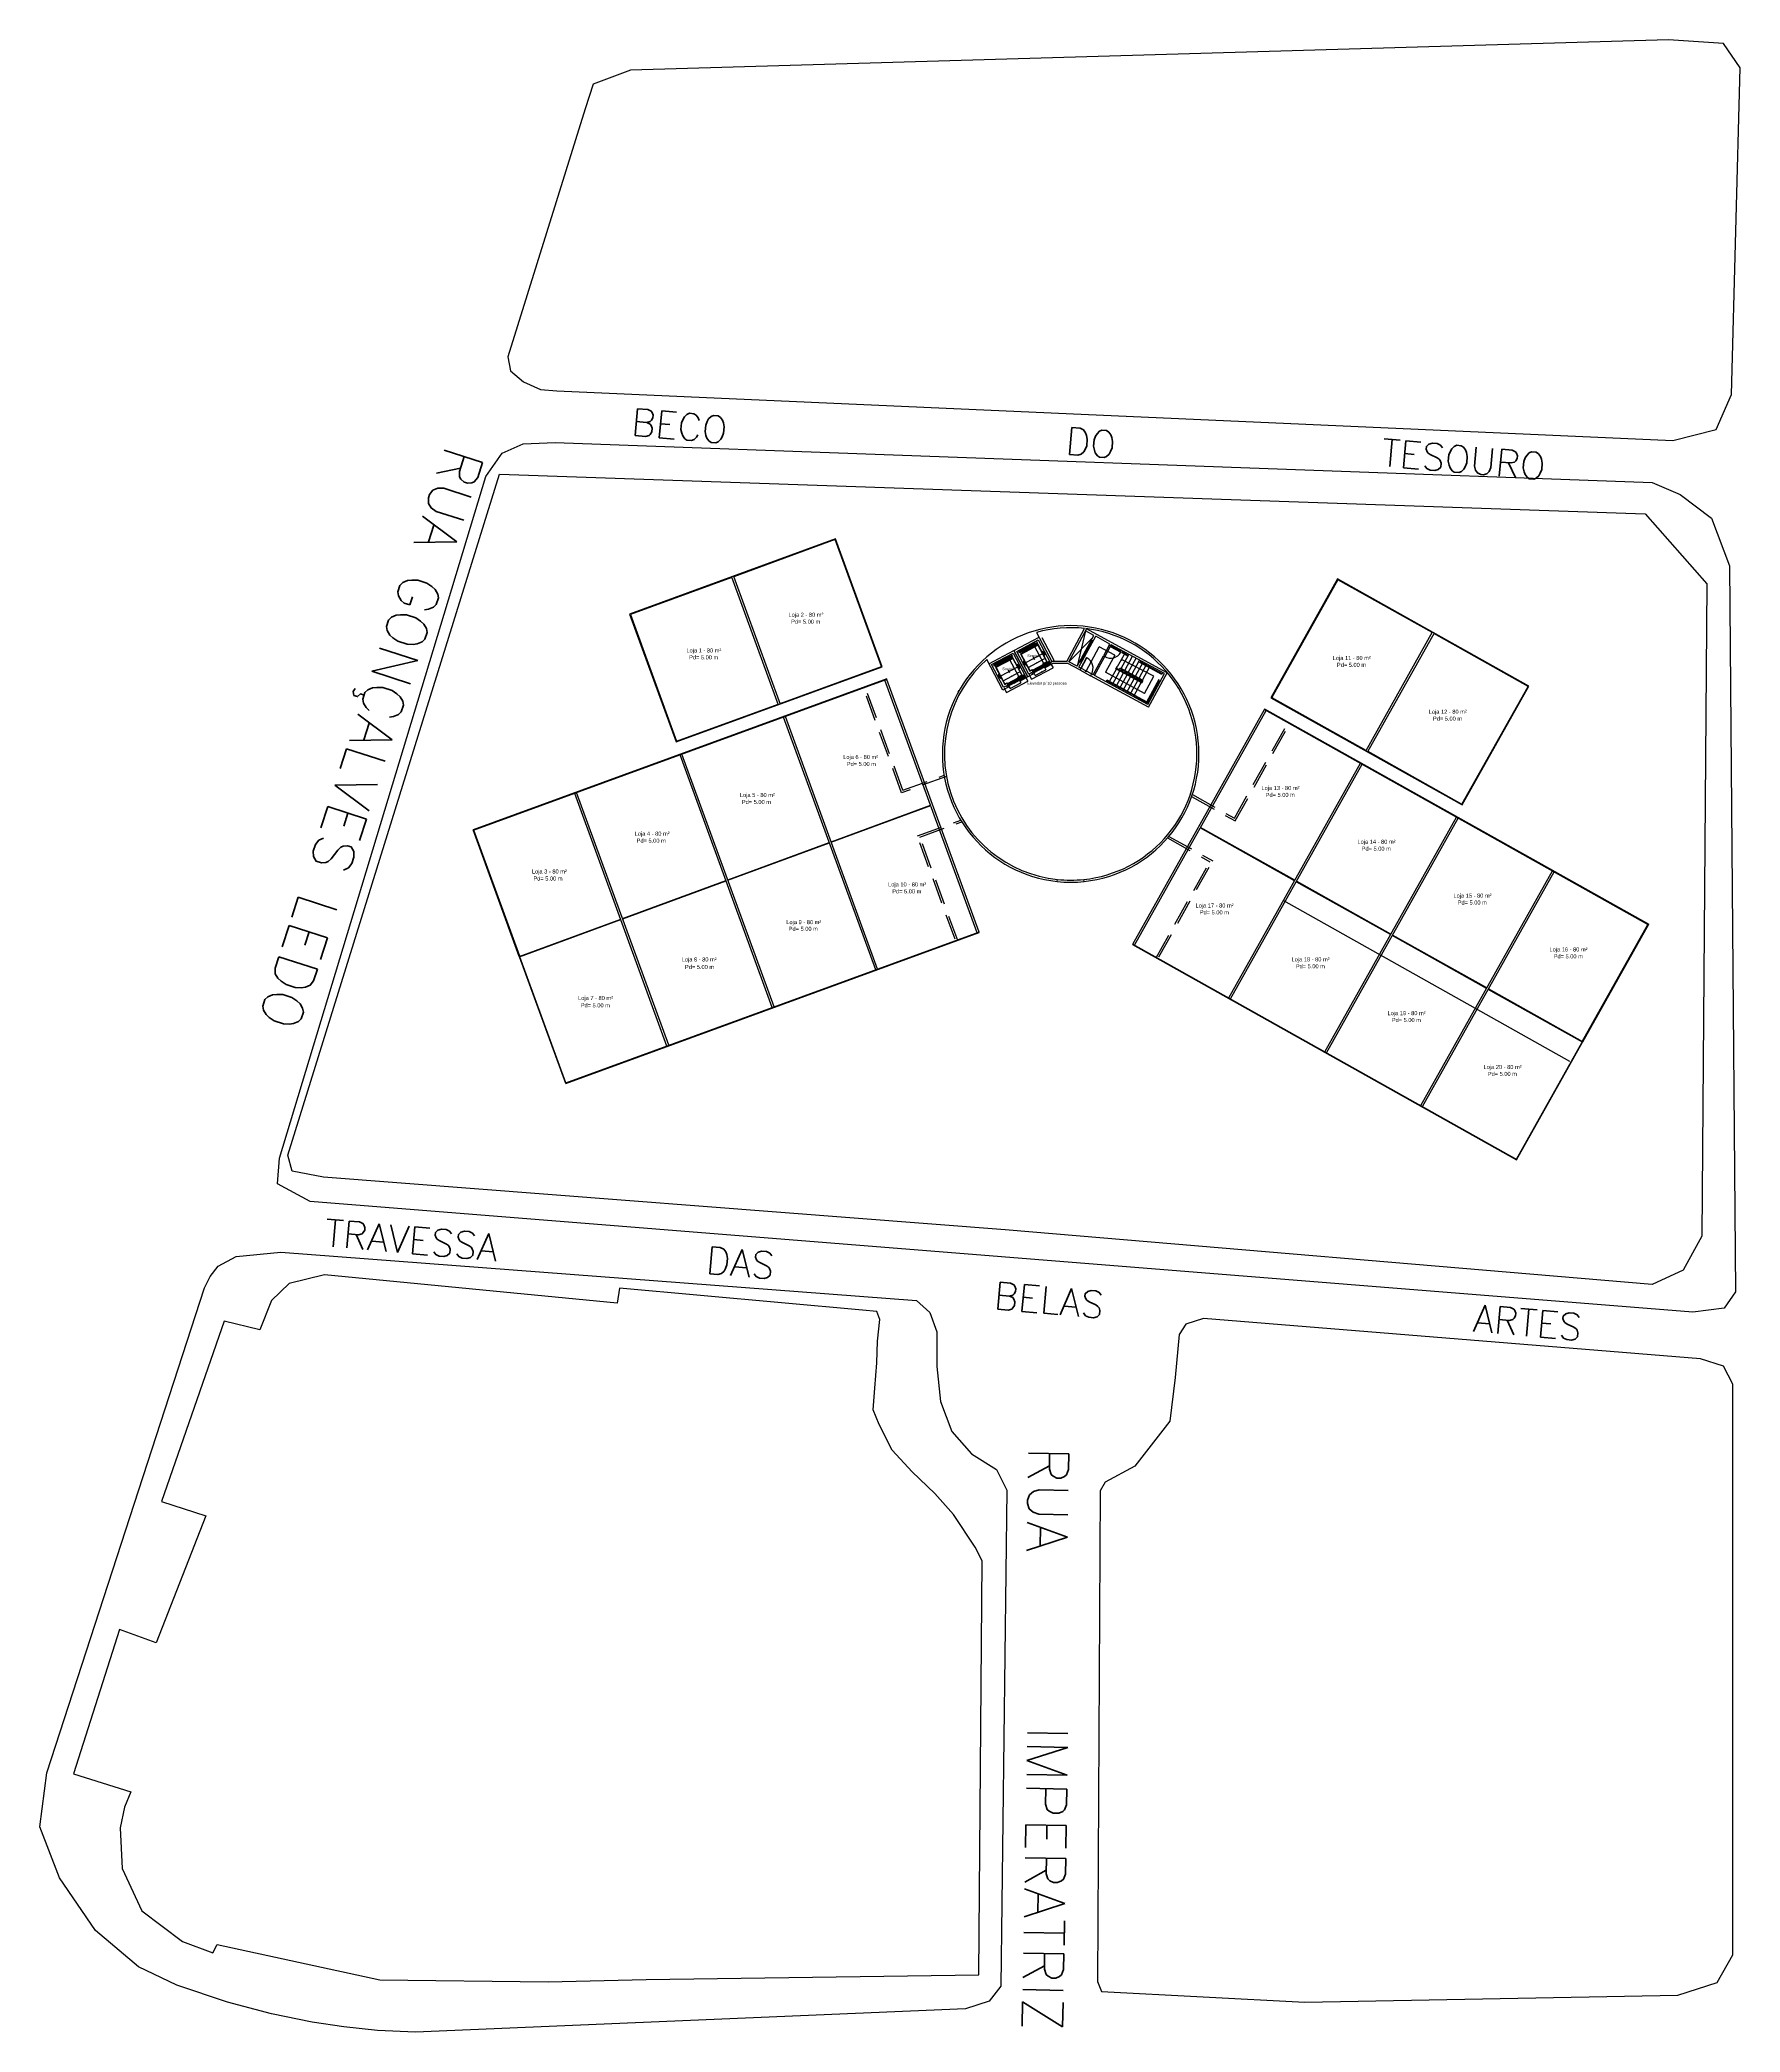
# Model space of a CAD drawing. Header units: millimetres. Extents: x -210 to 1173, y -437 to 320.
# Drawn here: x 756 to 881.9, y 166.3 to 313.9 of the extents above; entities that cross this region are included whole.
import ezdxf
from ezdxf.enums import TextEntityAlignment as Align

# ---------------------------------------------------------------- set-up
doc = ezdxf.new("R2010")
doc.units = ezdxf.units.MM
doc.header["$LTSCALE"] = 0.3
for name, pattern in [('DASHDOTX2', [50.8, 25.4, -12.7, 0, -12.7]), ('DASHED2', [9.525, 6.35, -3.175]), ('LTYPE_4', [112.5, 56.25, -56.25]), ('LTYPE_6', [168.75, 112.5, -28.125, 0, -28.125])]:
    doc.linetypes.add(name, pattern=pattern)
for name, color, linetype in [('330', 254, 'Continuous'), ('500', 254, 'Continuous'), ('551', 255, 'Continuous'), ('CORTE', 6, 'Continuous'), ('COTAS', 1, 'Continuous'), ('ESQUADRIAS', 3, 'Continuous'), ('LAYER_0', 6, 'Continuous'), ('LINHA DE CORTE', 6, 'DASHDOTX2'), ('PISO', 1, 'Continuous'), ('PROJEÇÃO', 1, 'DASHED2'), ('TEXTOS', 2, 'Continuous'), ('VISTA', 2, 'Continuous')]:
    doc.layers.add(name, color=color, linetype=linetype)
doc.styles.add('2MM 1_100', font='ARIAL.TTF', dxfattribs={"height": 0.2})
doc.styles.add('3MM 1_100', font='ARIAL.TTF', dxfattribs={"height": 0.3})
doc.styles.add('ROMANS', font='romans.shx')

msp = doc.modelspace()

# ---------------------------------------------------------------- linework, layer by layer
at = {"layer": '330'}
for points in [[(790.046, 281.724, 0), (874.867, 278.808, 0), (879.435, 273.61, 0), (879.061, 225.302, 0), (877.674, 222.782, 0), (875.381, 221.725, 0), (827.465, 225.763, 0), (777.004, 229.676, 0), (774.675, 230.111, 0), (774.362, 231.303, 0)], [(825.521, 170.59, 0), (825.784, 201.262, 0), (825.26, 202.267, 0), (823.66, 204.683, 0), (822.275, 206.234, 0), (820.579, 207.84, 0), (819.101, 209.458, 0), (818.155, 211.344, 0), (817.705, 212.428, 0), (817.828, 214.031, 0), (817.965, 215.917, 0), (818.029, 217.532, 0), (818.2, 219.117, 0), (817.974, 219.728, 0), (816.918, 219.824, 0), (798.914, 221.459, 0), (798.753, 220.342, 0), (777.066, 222.43, 0), (774.45, 221.787, 0), (773.161, 220.525, 0), (772.278, 218.369, 0), (769.66, 219.001, 0), (765.011, 205.639, 0), (768.299, 204.578, 0), (764.616, 195.173, 0), (761.897, 196.155, 0), (758.489, 185.487, 0), (762.726, 184.135, 0), (762.279, 183, 0), (761.946, 181.468, 0), (762.097, 178.463, 0), (763.555, 175.319, 0), (766.558, 173.071, 0), (768.815, 172.224, 0), (769.133, 172.83, 0), (781.167, 170.214, 0), (793.645, 170.063, 0), (800.905, 170.247, 0)]]:
    msp.add_polyline3d(points, close=True, dxfattribs=at)
at = {"layer": '500'}
for points in [[(794.167, 284.081, 0), (875.381, 281.117, 0), (877.449, 280.225, 0), (879.769, 278.486, 0), (881.117, 274.945, 0), (881.545, 221.175, 0), (880.718, 219.971, 0), (878.383, 219.67, 0), (776.015, 227.86, 0), (773.606, 229.172, 0), (773.75, 231.078, 0), (789.029, 281.559, 0), (790.237, 283.279, 0), (791.792, 283.978, 0)], [(768.199, 221.47, 0), (768.604, 222.3, 0), (769.2, 223.068, 0), (770.527, 223.789, 0), (773.844, 224.109, 0), (820.92, 220.534, 0), (821.89, 219.657, 0), (822.426, 218.208, 0), (822.413, 215.642, 0), (822.685, 213.062, 0), (823.524, 210.843, 0), (824.974, 209.181, 0), (826.829, 208.017, 0), (827.602, 206.488, 0), (827.147, 169.75, 0), (826.299, 168.63, 0), (824.545, 168.083, 0), (783.814, 166.345, 0), (781.012, 166.47, 0), (778.514, 166.745, 0), (776.162, 167.093, 0), (773.157, 167.692, 0), (769.895, 168.572, 0), (766.144, 169.823, 0), (763.309, 171.171, 0), (760.131, 173.883, 0), (757.456, 177.763, 0), (756.002, 181.558, 0), (756.523, 185.558, 0)], [(842.157, 219.198, 0), (840.844, 218.793, 0), (840.353, 218.017, 0), (840.053, 214.843, 0), (839.674, 211.603, 0), (837.085, 208.271, 0), (834.887, 207.07, 0), (834.498, 206.448, 0), (834.324, 170.106, 0), (834.6, 169.346, 0), (849.66, 168.555, 0), (877.272, 169.084, 0), (880.187, 170.03, 0), (881.347, 172.07, 0), (881.36, 214.345, 0), (880.667, 215.662, 0), (878.951, 216.215, 0)]]:
    msp.add_polyline3d(points, close=True, dxfattribs=at)
at = {"layer": '551', "color": 250}
msp.add_polyline3d([(794.279, 287.907, 0), (876.922, 284.232, 0), (880.124, 285.035, 0), (881.256, 287.643, 0), (881.894, 311.827, 0), (880.66, 313.631, 0), (876.585, 313.902, 0), (799.725, 311.666, 0), (796.977, 310.623, 0), (796.371, 308.799, 0), (790.656, 290.437, 0), (790.846, 289.399, 0), (791.811, 288.567, 0), (793.07, 287.997, 0)], close=True, dxfattribs=at)
at = {"layer": 'CORTE'}
for p, q in [((807.224, 274.129), (810.68, 264.66)), ((807.365, 274.18), (810.821, 264.711)), ((832.029, 267.864), (833.355, 270.308)), ((832.19, 267.846), (833.501, 270.263)), ((833.43, 270.131), (832.805, 267.512)), ((834.045, 269.798), (833.43, 270.131)), ((839.479, 267.021), (833.437, 270.298)), ((859.101, 270.041), (854.17, 261.249)), ((826.271, 267.691), (828.126, 268.675)), ((828.126, 268.675), (829.982, 269.658)), ((828.126, 268.675), (829.156, 266.731)), ((829.156, 266.731), (828.126, 268.675)), ((828.329, 268.612), (829.919, 269.455)), ((829.219, 266.934), (828.329, 268.612)), ((829.792, 270.016), (830.932, 267.864)), ((829.919, 269.455), (830.809, 267.777)), ((829.919, 269.455), (830.809, 267.777)), ((833.95, 269.622), (832.19, 267.846)), ((832.805, 267.512), (834.045, 269.798)), ((832.937, 267.441), (834.177, 269.726)), ((835.232, 269.154), (834.177, 269.726)), ((835.184, 269.066), (835.232, 269.154)), ((835.272, 269.018), (835.32, 269.106)), ((839.275, 266.961), (835.32, 269.106)), ((859.231, 269.967), (854.301, 261.175)), ((827.301, 265.748), (826.107, 267.999)), ((826.473, 267.629), (828.064, 268.472)), ((827.363, 265.95), (826.473, 267.629)), ((828.064, 268.472), (828.953, 266.793)), ((828.064, 268.472), (828.953, 266.793)), ((830.809, 267.777), (830.787, 267.765)), ((831.012, 267.714), (830.857, 267.632)), ((832.029, 267.864), (830.932, 267.864)), ((832.119, 267.714), (831.012, 267.714)), ((832.998, 267.237), (832.119, 267.714)), ((832.805, 267.512), (832.19, 267.846)), ((833.069, 267.369), (832.937, 267.441)), ((833.992, 266.869), (834.755, 268.275)), ((834.08, 266.821), (834.843, 268.227)), ((825.404, 247.763), (818.575, 266.476)), ((825.545, 247.815), (818.716, 266.528)), ((824.004, 265.6), (824.072, 265.723)), ((824.004, 265.6), (824.072, 265.723)), ((827.659, 265.937), (827.301, 265.748)), ((827.588, 266.07), (827.363, 265.95)), ((828.953, 266.793), (828.931, 266.781)), ((829.156, 266.731), (829.002, 266.649)), ((829.514, 266.921), (829.156, 266.731)), ((829.444, 267.053), (829.219, 266.934)), ((838.096, 264.472), (833.789, 266.808)), ((833.992, 266.869), (833.86, 266.94)), ((838.035, 264.675), (834.08, 266.821)), ((838.035, 264.675), (839.275, 266.961)), ((838.096, 264.472), (839.479, 267.021)), ((836.925, 246.935), (846.668, 264.309)), ((837.056, 246.861), (846.799, 264.236)), ((811.046, 263.771), (811.046, 263.772)), ((817.889, 245.021), (811.06, 263.734)), ((811.187, 263.823), (811.187, 263.824)), ((818.03, 245.072), (811.201, 263.785)), ((854.321, 261.21), (861.298, 257.297)), ((810.232, 242.227), (803.404, 260.94)), ((810.373, 242.278), (803.545, 260.991)), ((844.034, 242.948), (853.777, 260.323)), ((844.164, 242.875), (853.908, 260.249)), ((802.435, 239.382), (795.607, 258.095)), ((802.576, 239.433), (795.748, 258.146)), ((814.586, 254.509), (821.953, 257.22)), ((814.599, 254.472), (821.967, 257.183)), ((848.895, 251.618), (841.918, 255.531)), ((848.915, 251.653), (841.937, 255.566)), ((851.142, 238.962), (860.886, 256.336)), ((851.273, 238.889), (861.016, 256.263)), ((806.937, 251.695), (814.445, 254.458)), ((806.951, 251.658), (814.459, 254.42)), ((858.251, 234.976), (867.994, 252.35)), ((799.148, 248.829), (806.796, 251.643)), ((799.161, 248.791), (806.81, 251.606)), ((831.324, 251.568), (831.34, 251.717)), ((833.324, 251.568), (833.308, 251.717)), ((856.004, 247.632), (849.026, 251.545)), ((856.024, 247.667), (849.046, 251.58)), ((858.381, 234.902), (868.125, 252.277)), ((848.074, 250.153), (869.268, 238.267)), ((791.499, 246.015), (799.007, 248.777)), ((791.513, 245.977), (799.021, 248.74)), ((863.113, 243.645), (856.135, 247.558)), ((863.132, 243.68), (856.154, 247.593)), ((791.513, 245.977), (791.499, 246.015)), ((870.221, 239.659), (863.243, 243.572)), ((870.241, 239.694), (863.263, 243.607)), ((870.241, 239.694), (870.221, 239.659))]:
    msp.add_line(p, q, dxfattribs=at)
for radius, start, end in [(9.5, 276.04233, 263.95767), (9.35, 83.66834, 105.7103), (9.35, 276.04233, 83.16447), (9.35, 131.67127, 263.95767)]:
    msp.add_arc((832.324, 261.015), radius, start, end, dxfattribs=at)
at = {"layer": 'COTAS'}
for p, q in [((833.465, 267.155), (834.442, 268.957)), ((835.585, 268.337), (834.442, 268.957)), ((835.585, 268.337), (834.894, 267.062)), ((836.088, 268.007), (836.157, 268.028)), ((838.486, 266.763), (836.088, 268.007)), ((836.088, 268.007), (836.109, 267.94)), ((837.794, 265.489), (834.894, 267.062)), ((837.794, 265.489), (838.486, 266.763))]:
    msp.add_line(p, q, dxfattribs=at)
msp.add_circle((833.465, 267.155), 0.05, dxfattribs=at)
at = {"layer": 'ESQUADRIAS'}
for p, q in [((814.918, 276.936), (799.671, 271.373)), ((814.894, 276.885), (807.379, 274.143)), ((818.322, 267.491), (814.894, 276.885)), ((818.373, 267.467), (814.918, 276.936)), ((807.238, 274.091), (799.723, 271.349)), ((852.088, 273.973), (847.158, 265.181)), ((852.103, 273.919), (847.212, 265.197)), ((866.244, 266.035), (852.088, 273.973)), ((859.081, 270.006), (852.103, 273.919)), ((799.671, 271.373), (803.127, 261.903)), ((799.723, 271.349), (803.151, 261.955)), ((866.19, 266.019), (859.212, 269.932)), ((803.127, 261.903), (818.373, 267.467)), ((810.807, 264.749), (818.322, 267.491)), ((818.702, 266.565), (788.078, 255.39)), ((818.702, 266.565), (788.078, 255.39)), ((818.716, 266.528), (788.091, 255.352)), ((818.716, 266.528), (818.702, 266.565)), ((861.298, 257.297), (866.19, 266.019)), ((861.314, 257.243), (866.244, 266.035)), ((803.151, 261.955), (810.666, 264.697)), ((846.688, 264.344), (846.668, 264.309)), ((846.668, 264.309), (875.103, 248.364)), ((846.688, 264.344), (875.122, 248.398)), ((847.158, 265.181), (861.314, 257.243)), ((847.212, 265.197), (854.19, 261.284)), ((791.499, 246.015), (788.078, 255.39)), ((791.536, 246.028), (788.129, 255.366)), ((870.206, 239.713), (875.068, 248.383)), ((870.241, 239.694), (875.122, 248.398)), ((825.545, 247.815), (794.92, 236.639)), ((794.934, 236.602), (825.559, 247.777)), ((825.559, 247.777), (825.545, 247.815)), ((836.905, 246.9), (836.925, 246.935)), ((836.905, 246.9), (865.34, 230.954)), ((836.925, 246.935), (865.359, 230.989)), ((794.934, 236.602), (791.513, 245.977)), ((794.958, 236.653), (791.55, 245.991)), ((865.324, 231.009), (870.186, 239.678)), ((865.34, 230.954), (870.221, 239.659))]:
    msp.add_line(p, q, dxfattribs=at)
for points in [[(835.272, 269.018), (835.253, 268.983), (836.044, 268.554), (836.063, 268.589)], [(833.069, 267.369), (833.104, 267.35), (833.533, 268.141), (833.498, 268.16)]]:
    msp.add_lwpolyline(points, close=True, dxfattribs=at)
at = {"layer": 'LAYER_0', "color": 11}
for p, q in [((828.567, 268.475), (828.458, 268.681)), ((828.562, 268.592), (828.502, 268.704)), ((828.6, 268.677), (829.713, 269.267)), ((828.684, 268.518), (828.6, 268.677)), ((829.91, 269.111), (828.62, 268.427)), ((828.66, 268.415), (829.897, 269.07)), ((829.798, 269.108), (828.684, 268.518)), ((829.713, 269.267), (829.798, 269.108)), ((829.899, 269.182), (829.79, 269.387)), ((829.836, 269.193), (829.855, 269.158)), ((829.855, 269.158), (829.899, 269.182)), ((829.897, 269.07), (830.553, 267.833)), ((830.589, 267.829), (829.91, 269.111)), ((830.184, 268.645), (830.19, 268.648)), ((830.184, 268.645), (830.213, 268.592)), ((830.19, 268.648), (830.215, 268.6)), ((830.213, 268.592), (830.19, 268.581)), ((830.213, 268.592), (830.266, 268.62)), ((830.215, 268.6), (830.263, 268.626)), ((830.301, 268.554), (830.248, 268.526)), ((830.263, 268.626), (830.301, 268.554)), ((830.327, 268.579), (830.371, 268.603)), ((830.346, 268.544), (830.327, 268.579)), ((826.711, 267.492), (826.602, 267.697)), ((826.706, 267.608), (826.646, 267.721)), ((826.755, 267.515), (826.711, 267.492)), ((826.737, 267.551), (826.755, 267.515)), ((826.745, 267.694), (827.858, 268.284)), ((826.829, 267.535), (826.745, 267.694)), ((828.054, 268.127), (826.764, 267.444)), ((826.764, 267.444), (827.443, 266.162)), ((826.805, 267.431), (828.042, 268.087)), ((827.46, 266.194), (826.805, 267.431)), ((827.942, 268.125), (826.829, 267.535)), ((827.858, 268.284), (827.942, 268.125)), ((827.95, 268.268), (827.891, 268.38)), ((828.044, 268.198), (827.935, 268.404)), ((827.981, 268.21), (827.999, 268.175)), ((827.999, 268.175), (828.044, 268.198)), ((828.042, 268.087), (828.697, 266.85)), ((828.733, 266.846), (828.054, 268.127)), ((828.329, 267.662), (828.334, 267.665)), ((828.329, 267.662), (828.357, 267.609)), ((828.334, 267.665), (828.36, 267.617)), ((828.357, 267.609), (828.335, 267.597)), ((828.357, 267.609), (828.41, 267.637)), ((828.36, 267.617), (828.407, 267.642)), ((828.392, 267.543), (828.37, 267.531)), ((828.445, 267.571), (828.392, 267.543)), ((828.407, 267.642), (828.445, 267.571)), ((828.462, 267.41), (828.44, 267.398)), ((828.441, 267.493), (828.478, 267.512)), ((828.445, 267.486), (828.441, 267.493)), ((828.445, 267.486), (828.449, 267.479)), ((828.449, 267.479), (828.486, 267.498)), ((828.515, 267.438), (828.462, 267.41)), ((828.471, 267.596), (828.516, 267.619)), ((828.49, 267.561), (828.471, 267.596)), ((828.498, 267.344), (828.475, 267.332)), ((828.483, 267.511), (828.478, 267.512)), ((828.483, 267.511), (828.497, 267.518)), ((828.485, 267.554), (828.486, 267.558)), ((828.499, 267.523), (828.485, 267.554)), ((828.49, 267.561), (828.486, 267.558)), ((828.487, 267.503), (828.486, 267.498)), ((828.487, 267.503), (828.501, 267.511)), ((828.511, 267.521), (828.49, 267.561)), ((828.499, 267.523), (828.497, 267.518)), ((828.498, 267.344), (828.551, 267.372)), ((828.526, 267.291), (828.498, 267.344)), ((828.501, 267.511), (828.506, 267.509)), ((828.506, 267.509), (828.523, 267.48)), ((828.506, 267.341), (828.553, 267.367)), ((828.531, 267.294), (828.506, 267.341)), ((828.532, 267.481), (828.511, 267.521)), ((828.553, 267.367), (828.515, 267.438)), ((828.523, 267.48), (828.528, 267.479)), ((828.526, 267.291), (828.531, 267.294)), ((828.532, 267.481), (828.528, 267.479)), ((828.532, 267.481), (828.551, 267.446)), ((828.551, 267.446), (828.595, 267.469)), ((828.611, 268.499), (828.567, 268.475)), ((828.592, 268.534), (828.611, 268.499)), ((828.62, 268.427), (829.298, 267.146)), ((829.316, 267.178), (828.66, 268.415)), ((828.825, 267.783), (828.781, 267.76)), ((828.87, 267.888), (828.823, 267.862)), ((828.823, 267.862), (828.86, 267.791)), ((828.878, 267.885), (828.825, 267.857)), ((828.844, 267.748), (828.825, 267.783)), ((828.844, 267.748), (828.848, 267.75)), ((828.844, 267.748), (828.865, 267.708)), ((828.85, 267.938), (828.845, 267.935)), ((828.845, 267.935), (828.87, 267.888)), ((828.852, 267.749), (828.848, 267.75)), ((828.85, 267.938), (828.878, 267.885)), ((828.87, 267.72), (828.852, 267.749)), ((828.86, 267.791), (828.913, 267.819)), ((828.904, 267.633), (828.86, 267.61)), ((828.865, 267.708), (828.886, 267.668)), ((828.874, 267.718), (828.87, 267.72)), ((828.889, 267.726), (828.874, 267.718)), ((828.877, 267.706), (828.879, 267.71)), ((828.877, 267.706), (828.891, 267.675)), ((828.878, 267.885), (828.9, 267.897)), ((828.893, 267.718), (828.879, 267.71)), ((828.886, 267.668), (828.89, 267.67)), ((828.886, 267.668), (828.904, 267.633)), ((828.889, 267.726), (828.89, 267.731)), ((828.927, 267.75), (828.89, 267.731)), ((828.891, 267.675), (828.89, 267.67)), ((828.893, 267.718), (828.898, 267.717)), ((828.935, 267.736), (828.898, 267.717)), ((828.913, 267.819), (828.936, 267.831)), ((828.931, 267.743), (828.927, 267.75)), ((828.931, 267.743), (828.935, 267.736)), ((828.931, 267.658), (828.984, 267.686)), ((828.969, 267.587), (828.931, 267.658)), ((829.019, 267.62), (828.966, 267.592)), ((829.016, 267.612), (828.969, 267.587)), ((828.984, 267.686), (829.006, 267.698)), ((829.042, 267.564), (829.016, 267.612)), ((829.019, 267.62), (829.041, 267.632)), ((829.047, 267.567), (829.019, 267.62)), ((829.047, 267.567), (829.042, 267.564)), ((829.298, 267.146), (829.478, 267.241)), ((829.316, 267.178), (829.47, 267.259)), ((829.444, 267.053), (829.523, 267.095)), ((829.494, 267.215), (829.47, 267.259)), ((829.478, 267.241), (829.492, 267.214)), ((829.512, 267.176), (829.492, 267.214)), ((829.494, 267.215), (830.709, 267.859)), ((829.515, 267.176), (829.494, 267.215)), ((829.499, 267.169), (829.512, 267.176)), ((829.52, 267.13), (829.499, 267.169)), ((829.515, 267.176), (829.501, 267.169)), ((829.501, 267.169), (829.523, 267.129)), ((829.506, 267.166), (829.932, 267.391)), ((829.525, 267.13), (829.506, 267.166)), ((829.508, 267.123), (829.52, 267.13)), ((829.509, 267.122), (829.508, 267.123)), ((829.509, 267.122), (830.751, 267.78)), ((829.932, 267.389), (829.509, 267.165)), ((829.509, 267.165), (829.526, 267.133)), ((829.523, 267.095), (830.787, 267.765)), ((829.523, 267.095), (829.524, 267.093)), ((829.524, 267.093), (829.536, 267.1)), ((829.526, 267.133), (829.538, 267.139)), ((829.536, 267.1), (829.557, 267.06)), ((829.558, 267.062), (829.537, 267.102)), ((829.538, 267.139), (829.538, 267.137)), ((829.539, 267.104), (829.558, 267.068)), ((829.542, 267.103), (829.553, 267.109)), ((829.559, 267.071), (829.542, 267.103)), ((829.553, 267.109), (829.553, 267.111)), ((829.558, 267.068), (829.984, 267.294)), ((829.981, 267.295), (829.559, 267.071)), ((830.829, 267.685), (829.592, 267.03)), ((829.894, 267.422), (830.309, 267.642)), ((829.894, 267.422), (829.912, 267.386)), ((830.308, 267.639), (829.896, 267.421)), ((829.913, 267.389), (829.896, 267.421)), ((829.912, 267.386), (829.926, 267.393)), ((829.925, 267.395), (829.913, 267.389)), ((829.926, 267.393), (829.925, 267.395)), ((829.932, 267.391), (829.951, 267.356)), ((829.948, 267.357), (829.932, 267.389)), ((829.937, 267.351), (829.948, 267.357)), ((829.938, 267.349), (829.937, 267.351)), ((829.952, 267.322), (829.953, 267.321)), ((829.953, 267.321), (829.964, 267.327)), ((829.964, 267.327), (829.981, 267.295)), ((829.984, 267.294), (829.965, 267.329)), ((829.969, 267.28), (829.982, 267.287)), ((829.987, 267.245), (829.969, 267.28)), ((829.983, 267.285), (829.971, 267.279)), ((829.971, 267.279), (829.988, 267.248)), ((829.982, 267.287), (829.983, 267.285)), ((829.987, 267.245), (830.403, 267.465)), ((830.4, 267.466), (829.988, 267.248)), ((830.248, 268.526), (830.226, 268.514)), ((830.553, 267.833), (830.265, 267.681)), ((830.289, 267.637), (830.265, 267.681)), ((830.277, 267.664), (830.589, 267.829)), ((830.29, 267.639), (830.277, 267.664)), ((830.301, 267.646), (830.29, 267.639)), ((830.318, 268.393), (830.296, 268.382)), ((830.297, 268.476), (830.334, 268.496)), ((830.301, 268.469), (830.297, 268.476)), ((830.301, 268.469), (830.304, 268.462)), ((830.302, 267.644), (830.301, 267.646)), ((830.304, 268.462), (830.341, 268.482)), ((830.325, 267.607), (830.308, 267.639)), ((830.309, 267.642), (830.328, 267.606)), ((830.313, 267.601), (830.325, 267.607)), ((830.314, 267.599), (830.313, 267.601)), ((830.328, 267.606), (830.314, 267.599)), ((830.371, 268.422), (830.318, 268.393)), ((830.353, 268.327), (830.331, 268.315)), ((830.339, 268.494), (830.334, 268.496)), ((830.339, 268.494), (830.353, 268.502)), ((830.34, 268.537), (830.342, 268.542)), ((830.354, 268.507), (830.34, 268.537)), ((830.343, 268.486), (830.341, 268.482)), ((830.346, 268.544), (830.342, 268.542)), ((830.343, 268.486), (830.357, 268.494)), ((830.367, 268.504), (830.346, 268.544)), ((830.354, 268.507), (830.353, 268.502)), ((830.353, 268.327), (830.406, 268.355)), ((830.381, 268.274), (830.353, 268.327)), ((830.357, 268.494), (830.362, 268.493)), ((830.361, 268.325), (830.409, 268.35)), ((830.386, 268.277), (830.361, 268.325)), ((830.362, 268.493), (830.379, 268.464)), ((830.388, 268.464), (830.367, 268.504)), ((830.409, 268.35), (830.371, 268.422)), ((830.384, 267.5), (830.371, 267.493)), ((830.371, 267.493), (830.372, 267.492)), ((830.372, 267.492), (830.383, 267.498)), ((830.379, 268.464), (830.384, 268.462)), ((830.381, 268.274), (830.386, 268.277)), ((830.383, 267.498), (830.4, 267.466)), ((830.388, 268.464), (830.384, 268.462)), ((830.403, 267.465), (830.384, 267.5)), ((830.387, 267.451), (830.415, 267.398)), ((830.388, 268.464), (830.407, 268.429)), ((830.39, 267.45), (830.401, 267.456)), ((830.416, 267.401), (830.39, 267.45)), ((830.401, 267.456), (830.4, 267.458)), ((830.407, 268.429), (830.451, 268.452)), ((830.415, 267.398), (830.857, 267.632)), ((830.854, 267.633), (830.416, 267.401)), ((830.709, 267.859), (830.751, 267.78)), ((830.787, 267.765), (830.829, 267.685)), ((830.816, 267.678), (830.817, 267.677)), ((830.817, 267.677), (830.828, 267.683)), ((830.828, 267.683), (830.854, 267.633)), ((830.857, 267.632), (830.829, 267.685)), ((826.969, 266.8), (826.925, 266.776)), ((827.015, 266.904), (826.967, 266.879)), ((826.967, 266.879), (827.005, 266.807)), ((826.988, 266.765), (826.969, 266.8)), ((827.023, 266.902), (826.97, 266.874)), ((826.988, 266.765), (826.992, 266.767)), ((826.988, 266.765), (827.009, 266.725)), ((826.995, 266.955), (826.989, 266.952)), ((826.989, 266.952), (827.015, 266.904)), ((826.997, 266.765), (826.992, 266.767)), ((826.995, 266.955), (827.023, 266.902)), ((827.014, 266.736), (826.997, 266.765)), ((827.005, 266.807), (827.058, 266.836)), ((827.049, 266.65), (827.005, 266.626)), ((827.009, 266.725), (827.03, 266.685)), ((827.019, 266.735), (827.014, 266.736)), ((827.033, 266.743), (827.019, 266.735)), ((827.022, 266.722), (827.023, 266.727)), ((827.022, 266.722), (827.036, 266.692)), ((827.023, 266.902), (827.045, 266.913)), ((827.037, 266.735), (827.023, 266.727)), ((827.03, 266.685), (827.034, 266.687)), ((827.03, 266.685), (827.049, 266.65)), ((827.033, 266.743), (827.035, 266.747)), ((827.036, 266.692), (827.034, 266.687)), ((827.072, 266.767), (827.035, 266.747)), ((827.037, 266.735), (827.042, 266.733)), ((827.079, 266.753), (827.042, 266.733)), ((827.058, 266.836), (827.08, 266.847)), ((827.075, 266.76), (827.072, 266.767)), ((827.075, 266.76), (827.079, 266.753)), ((827.075, 266.675), (827.128, 266.703)), ((827.113, 266.603), (827.075, 266.675)), ((827.163, 266.637), (827.11, 266.609)), ((827.161, 266.629), (827.113, 266.603)), ((827.128, 266.703), (827.15, 266.715)), ((827.186, 266.581), (827.161, 266.629)), ((827.163, 266.637), (827.185, 266.648)), ((827.191, 266.584), (827.163, 266.637)), ((827.191, 266.584), (827.186, 266.581)), ((827.443, 266.162), (827.622, 266.258)), ((827.46, 266.194), (827.615, 266.276)), ((827.588, 266.07), (827.668, 266.112)), ((827.63, 265.99), (827.588, 266.07)), ((827.638, 266.232), (827.615, 266.276)), ((827.622, 266.258), (827.636, 266.231)), ((827.63, 265.99), (827.644, 265.997)), ((827.659, 265.937), (827.63, 265.99)), ((827.645, 265.995), (827.633, 265.989)), ((827.633, 265.989), (827.659, 265.94)), ((827.657, 266.193), (827.636, 266.231)), ((827.638, 266.232), (828.853, 266.876)), ((827.659, 266.192), (827.638, 266.232)), ((827.643, 266.186), (827.657, 266.193)), ((827.664, 266.146), (827.643, 266.186)), ((827.644, 265.997), (827.645, 265.995)), ((827.659, 266.192), (827.646, 266.185)), ((827.646, 266.185), (827.667, 266.145)), ((827.651, 266.182), (828.077, 266.408)), ((827.67, 266.147), (827.651, 266.182)), ((827.653, 266.14), (827.664, 266.146)), ((827.654, 266.138), (827.653, 266.14)), ((827.654, 266.138), (828.895, 266.796)), ((828.076, 266.405), (827.654, 266.181)), ((827.654, 266.181), (827.671, 266.149)), ((827.659, 265.94), (827.762, 265.994)), ((827.765, 265.993), (827.659, 265.937)), ((827.668, 266.112), (828.931, 266.781)), ((827.668, 266.112), (827.669, 266.11)), ((827.669, 266.11), (827.68, 266.116)), ((827.671, 266.149), (827.682, 266.156)), ((827.68, 266.116), (827.701, 266.076)), ((827.702, 266.079), (827.681, 266.119)), ((827.682, 266.156), (827.683, 266.154)), ((827.684, 266.12), (827.702, 266.085)), ((827.686, 266.119), (827.698, 266.126)), ((827.703, 266.088), (827.686, 266.119)), ((827.698, 266.126), (827.697, 266.127)), ((827.701, 266.076), (827.715, 266.083)), ((827.702, 266.085), (828.128, 266.311)), ((827.715, 266.086), (827.702, 266.079)), ((828.126, 266.311), (827.703, 266.088)), ((827.765, 265.993), (827.715, 266.086)), ((827.715, 266.083), (827.762, 265.994)), ((828.974, 266.702), (827.736, 266.046)), ((828.038, 266.438), (828.453, 266.658)), ((828.038, 266.438), (828.057, 266.403)), ((828.453, 266.656), (828.041, 266.437)), ((828.058, 266.406), (828.041, 266.437)), ((828.057, 266.403), (828.07, 266.41)), ((828.069, 266.412), (828.058, 266.406)), ((828.07, 266.41), (828.069, 266.412)), ((828.093, 266.373), (828.076, 266.405)), ((828.077, 266.408), (828.096, 266.372)), ((828.081, 266.367), (828.093, 266.373)), ((828.082, 266.365), (828.081, 266.367)), ((828.096, 266.339), (828.097, 266.337)), ((828.097, 266.337), (828.109, 266.343)), ((828.109, 266.343), (828.126, 266.311)), ((828.128, 266.311), (828.11, 266.346)), ((828.113, 266.297), (828.126, 266.304)), ((828.132, 266.262), (828.113, 266.297)), ((828.127, 266.302), (828.116, 266.296)), ((828.116, 266.296), (828.133, 266.264)), ((828.126, 266.304), (828.127, 266.302)), ((828.132, 266.262), (828.547, 266.482)), ((828.544, 266.482), (828.133, 266.264)), ((828.697, 266.85), (828.41, 266.698)), ((828.433, 266.653), (828.41, 266.698)), ((828.421, 266.681), (828.733, 266.846)), ((828.434, 266.656), (828.421, 266.681)), ((828.446, 266.662), (828.434, 266.656)), ((828.447, 266.66), (828.446, 266.662)), ((828.453, 266.658), (828.472, 266.623)), ((828.469, 266.624), (828.453, 266.656)), ((828.458, 266.618), (828.469, 266.624)), ((828.459, 266.616), (828.458, 266.618)), ((828.472, 266.623), (828.459, 266.616)), ((828.528, 266.517), (828.515, 266.51)), ((828.515, 266.51), (828.516, 266.508)), ((828.516, 266.508), (828.527, 266.514)), ((828.527, 266.514), (828.544, 266.482)), ((828.547, 266.482), (828.528, 266.517)), ((828.532, 266.468), (828.56, 266.415)), ((828.534, 266.467), (828.546, 266.473)), ((828.561, 266.418), (828.534, 266.467)), ((828.546, 266.473), (828.545, 266.475)), ((828.56, 266.415), (829.002, 266.649)), ((828.999, 266.65), (828.561, 266.418)), ((828.853, 266.876), (828.895, 266.796)), ((828.931, 266.781), (828.974, 266.702)), ((828.96, 266.695), (828.961, 266.693)), ((828.961, 266.693), (828.973, 266.699)), ((828.973, 266.699), (828.999, 266.65)), ((829.002, 266.649), (828.974, 266.702)), ((829.486, 266.974), (829.444, 267.053)), ((829.486, 266.974), (829.499, 266.981)), ((829.514, 266.921), (829.486, 266.974)), ((829.5, 266.979), (829.489, 266.973)), ((829.489, 266.973), (829.515, 266.923)), ((829.499, 266.981), (829.5, 266.979)), ((829.62, 266.977), (829.514, 266.921)), ((829.515, 266.923), (829.617, 266.978)), ((829.557, 267.06), (829.57, 267.067)), ((829.571, 267.07), (829.558, 267.062)), ((829.57, 267.067), (829.617, 266.978)), ((829.62, 266.977), (829.571, 267.07))]:
    msp.add_line(p, q, dxfattribs=at)
at = {"layer": 'LAYER_0', "color": 15, "linetype": 'LTYPE_6'}
for p, q in [((828.498, 268.521), (829.896, 269.262)), ((829.147, 268.99), (829.255, 268.788)), ((826.643, 267.538), (828.041, 268.279)), ((826.934, 266.685), (828.591, 267.563)), ((827.292, 268.007), (827.399, 267.804)), ((827.82, 267.01), (827.702, 267.233)), ((828.79, 267.668), (830.447, 268.546)), ((829.676, 267.993), (829.557, 268.216))]:
    msp.add_line(p, q, dxfattribs=at)
at = {"layer": 'LAYER_0', "color": 1}
for p, q in [((828.562, 268.592), (828.592, 268.534)), ((828.567, 268.59), (828.562, 268.592)), ((828.567, 268.59), (828.58, 268.567)), ((828.591, 268.573), (828.58, 268.567)), ((828.593, 268.569), (828.581, 268.563)), ((828.581, 268.563), (828.594, 268.54)), ((828.591, 268.573), (828.592, 268.575)), ((828.623, 268.592), (828.592, 268.575)), ((828.596, 268.568), (828.593, 268.569)), ((828.627, 268.585), (828.596, 268.568)), ((828.623, 268.592), (828.627, 268.585)), ((829.771, 269.2), (829.802, 269.217)), ((829.775, 269.193), (829.771, 269.2)), ((829.775, 269.193), (829.806, 269.21)), ((829.802, 269.217), (829.805, 269.216)), ((829.804, 269.246), (829.806, 269.251)), ((829.817, 269.222), (829.804, 269.246)), ((829.805, 269.216), (829.817, 269.222)), ((829.836, 269.193), (829.806, 269.251)), ((829.807, 269.212), (829.806, 269.21)), ((829.807, 269.212), (829.818, 269.219)), ((829.831, 269.195), (829.818, 269.219)), ((829.831, 269.195), (829.836, 269.193)), ((826.706, 267.608), (826.737, 267.551)), ((826.712, 267.607), (826.706, 267.608)), ((826.712, 267.607), (826.724, 267.583)), ((826.735, 267.589), (826.724, 267.583)), ((826.737, 267.586), (826.726, 267.58)), ((826.726, 267.58), (826.738, 267.556)), ((826.735, 267.589), (826.736, 267.592)), ((826.767, 267.608), (826.736, 267.592)), ((826.74, 267.585), (826.737, 267.586)), ((826.738, 267.556), (826.737, 267.551)), ((826.771, 267.601), (826.74, 267.585)), ((826.767, 267.608), (826.771, 267.601)), ((827.916, 268.217), (827.947, 268.233)), ((827.92, 268.21), (827.916, 268.217)), ((827.92, 268.21), (827.951, 268.226)), ((827.947, 268.233), (827.95, 268.233)), ((827.949, 268.262), (827.95, 268.268)), ((827.961, 268.239), (827.949, 268.262)), ((827.981, 268.21), (827.95, 268.268)), ((827.95, 268.233), (827.961, 268.239)), ((827.951, 268.229), (827.963, 268.235)), ((827.951, 268.229), (827.951, 268.226)), ((827.975, 268.212), (827.963, 268.235)), ((827.975, 268.212), (827.981, 268.21)), ((828.594, 268.54), (828.592, 268.534)), ((829.939, 267.378), (830.739, 267.802)), ((830.744, 267.793), (829.944, 267.369)), ((829.972, 267.316), (830.794, 267.752)), ((830.799, 267.743), (829.977, 267.307)), ((830.718, 267.841), (830.316, 267.628)), ((830.321, 267.62), (830.723, 267.833)), ((830.391, 267.487), (830.815, 267.712)), ((830.82, 267.703), (830.396, 267.478)), ((828.084, 266.395), (828.884, 266.818)), ((828.888, 266.81), (828.089, 266.386)), ((828.117, 266.333), (828.938, 266.768)), ((828.943, 266.759), (828.121, 266.324)), ((828.862, 266.858), (828.46, 266.645)), ((828.465, 266.636), (828.867, 266.849)), ((828.535, 266.504), (828.959, 266.728)), ((828.964, 266.72), (828.54, 266.495))]:
    msp.add_line(p, q, dxfattribs=at)
at = {"layer": 'LAYER_0'}
for p, q in [((830.34, 267.72), (829.684, 268.957)), ((829.684, 268.957), (829.684, 268.957)), ((831.105, 267.933), (830.215, 269.612)), ((827.331, 266.437), (828.568, 267.093)), ((828.484, 266.737), (827.829, 267.974)), ((827.829, 267.974), (827.829, 267.974)), ((828.568, 267.093), (828.568, 267.093)), ((829.187, 267.421), (830.424, 268.076)), ((829.187, 267.421), (829.187, 267.421)), ((829.427, 266.541), (831.017, 267.384)), ((829.697, 266.832), (830.492, 267.253)), ((830.34, 267.72), (830.34, 267.72)), ((830.422, 267.385), (830.492, 267.253)), ((830.424, 268.076), (830.424, 268.076)), ((830.816, 267.763), (831.017, 267.384)), ((830.822, 267.784), (831.105, 267.933)), ((827.331, 266.437), (827.331, 266.437)), ((827.37, 265.937), (827.571, 265.557)), ((827.571, 265.557), (829.162, 266.4)), ((827.772, 265.98), (827.841, 265.849)), ((827.841, 265.849), (828.637, 266.27)), ((828.484, 266.737), (828.484, 266.737)), ((828.567, 266.402), (828.637, 266.27)), ((828.96, 266.78), (829.162, 266.4)), ((829.226, 266.92), (829.427, 266.541)), ((829.627, 266.963), (829.697, 266.832))]:
    msp.add_line(p, q, dxfattribs=at)
at = {"layer": 'LAYER_0', "color": 1, "linetype": 'LTYPE_4'}
for p, q in [((830.217, 268.585), (830.194, 268.573)), ((830.27, 268.613), (830.217, 268.585)), ((828.361, 267.601), (828.339, 267.59)), ((828.414, 267.629), (828.361, 267.601)), ((828.494, 267.351), (828.471, 267.34)), ((828.547, 267.379), (828.494, 267.351)), ((828.829, 267.85), (828.882, 267.878)), ((828.882, 267.878), (828.904, 267.889)), ((828.962, 267.599), (829.015, 267.628)), ((829.015, 267.628), (829.037, 267.639)), ((830.349, 268.335), (830.327, 268.323)), ((830.402, 268.363), (830.349, 268.335)), ((826.974, 266.866), (827.027, 266.894)), ((827.027, 266.894), (827.049, 266.906)), ((827.106, 266.616), (827.159, 266.644)), ((827.159, 266.644), (827.181, 266.656))]:
    msp.add_line(p, q, dxfattribs=at)
at = {"layer": 'LAYER_0', "color": 7}
for p, q in [((830.787, 267.765), (830.857, 267.632)), ((827.659, 265.937), (827.588, 266.07)), ((828.931, 266.781), (829.002, 266.649)), ((829.514, 266.921), (829.444, 267.053))]:
    msp.add_line(p, q, dxfattribs=at)
at = {"layer": 'LINHA DE CORTE'}
for p, q in [((835.184, 269.066), (835.272, 269.018)), ((833.069, 267.369), (832.998, 267.237)), ((834.755, 268.275), (834.843, 268.227)), ((833.86, 266.94), (833.789, 266.808))]:
    msp.add_line(p, q, dxfattribs=at)
at = {"layer": 'PISO'}
for p, q in [((835.184, 269.066), (834.755, 268.275)), ((835.272, 269.018), (834.843, 268.227)), ((832.998, 267.237), (833.789, 266.808)), ((833.86, 266.94), (833.069, 267.369))]:
    msp.add_line(p, q, dxfattribs=at)
for centre, radius, start, end in [((835.286, 268.969), 0.864, 239.13534, 331.30387), ((833.119, 267.383), 0.864, 329.13534, 61.30387), ((832.324, 261.015), 9.5, 263.95767, 276.04233), ((832.324, 261.015), 9.35, 263.95767, 276.04233)]:
    msp.add_arc(centre, radius, start, end, dxfattribs=at)
at = {"layer": 'PROJEÇÃO'}
for p, q in [((833.903, 269.42), (833.045, 267.838)), ((833.938, 269.401), (833.08, 267.819)), ((833.986, 269.375), (833.854, 269.446)), ((836.127, 268.498), (836.199, 268.629)), ((836.195, 268.518), (836.243, 268.606)), ((833.128, 267.792), (832.996, 267.864)), ((835.735, 267.459), (835.758, 267.503)), ((837.624, 266.434), (835.735, 267.459)), ((837.692, 266.454), (835.758, 267.503)), ((835.802, 267.479), (836.375, 268.534)), ((836.066, 267.336), (836.638, 268.391)), ((839.072, 266.9), (836.127, 268.498)), ((839.14, 266.92), (836.195, 268.518)), ((836.33, 267.193), (836.902, 268.248)), ((836.593, 267.05), (837.166, 268.105)), ((836.857, 266.907), (837.429, 267.962)), ((837.121, 266.764), (837.693, 267.819)), ((837.385, 266.621), (837.957, 267.676)), ((837.648, 266.478), (838.22, 267.533)), ((819.81, 258.134), (817.016, 265.79)), ((819.899, 258.326), (817.105, 265.983)), ((836.981, 265.247), (837.577, 266.346)), ((837.553, 266.302), (837.597, 266.278)), ((837.577, 266.346), (837.624, 266.434)), ((837.597, 266.278), (837.692, 266.454)), ((837.975, 264.879), (839.072, 266.9)), ((837.995, 264.811), (839.14, 266.92)), ((837.028, 265.335), (837.995, 264.811)), ((837.052, 265.379), (837.975, 264.879)), ((844.446, 256.257), (848.432, 263.366)), ((844.504, 256.053), (848.49, 263.162)), ((823.124, 259.344), (819.81, 258.134)), ((819.899, 258.326), (822.955, 259.441)), ((841.284, 257.858), (844.504, 256.053)), ((841.334, 258.003), (844.446, 256.257)), ((820.975, 254.94), (824.187, 256.112)), ((821.168, 254.851), (824.267, 255.982)), ((823.769, 247.284), (820.975, 254.94)), ((823.962, 247.194), (821.168, 254.851)), ((839.499, 254.789), (842.636, 253.03)), ((839.599, 254.905), (842.84, 253.088)), ((838.65, 245.922), (842.636, 253.03)), ((838.854, 245.979), (842.84, 253.088))]:
    msp.add_line(p, q, dxfattribs=at)
at = {"layer": 'PROJEÇÃO', "linetype": 'DASHDOTX2'}
msp.add_line((840.585, 256.324), (840.585, 256.324), dxfattribs=at)
at = {"layer": 'VISTA'}
for p, q in [((835.135, 266.249), (835.707, 267.304)), ((835.399, 266.106), (835.971, 267.16)), ((835.663, 267.327), (835.735, 267.459)), ((837.553, 266.302), (835.663, 267.327)), ((835.731, 267.347), (835.779, 267.435)), ((837.577, 266.346), (835.731, 267.347)), ((834.959, 266.344), (835.031, 266.476)), ((835.003, 266.32), (835.051, 266.408)), ((837.052, 265.379), (835.031, 266.476)), ((837.028, 265.335), (835.051, 266.408)), ((835.662, 265.963), (836.234, 267.017)), ((835.926, 265.82), (836.498, 266.874)), ((836.19, 265.677), (836.762, 266.731)), ((836.453, 265.533), (837.025, 266.588)), ((836.717, 265.39), (837.289, 266.445))]:
    msp.add_line(p, q, dxfattribs=at)

# ---------------------------------------------------------------- texts
at = {"layer": '551', "color": 250, "style": 'ROMANS'}
for s, height, rotation, p in [('BECO', 2, 354.95307, (799.732, 284.619)), ('DO', 2, 354.95307, (831.906, 283.221)), ('RUA GONÇALVES LEDO', 3, 251.95307, (786.086, 284.013)), ('TESOURO', 2, 354.95307, (855.267, 282.364)), ('TRAVESSA', 2, 354.95307, (777.024, 224.578)), ('DAS', 2, 354.95307, (805.27, 222.549)), ('BELAS', 2, 354.95307, (826.587, 219.918)), ('ARTES', 2, 354.95307, (862.067, 218.255))]:
    msp.add_text(s, height=height, rotation=rotation, dxfattribs=at).set_placement(p)
at = {"layer": '551', "style": 'ROMANS'}
for s, p in [('RUA', (829.206, 209.738)), ('IMPERATRIZ', (829.135, 189.032))]:
    msp.add_text(s, height=3, rotation=268.95307, dxfattribs=at).set_placement(p)
at = {"layer": 'LAYER_0', "width": 0.610389}
for rotation, text_generation_flag, p in [(27.92203, 6, (829.684, 268.957)), (27.92203, 4, (829.684, 268.957)), (27.92203, 6, (827.829, 267.974)), (27.92203, 4, (827.829, 267.974)), (297.92203, 6, (828.568, 267.093)), (297.92203, 4, (828.568, 267.093)), (117.92203, 4, (829.187, 267.421)), (117.92203, 6, (829.187, 267.421)), (207.92203, 4, (830.34, 267.72)), (207.92203, 6, (830.34, 267.72)), (297.92203, 6, (830.424, 268.076)), (297.92203, 4, (830.424, 268.076)), (297.92203, 6, (830.492, 267.253)), (297.92203, 4, (830.492, 267.253)), (297.92203, 6, (831.017, 267.384)), (297.92203, 4, (831.017, 267.384)), (207.92203, 4, (831.105, 267.933)), (207.92203, 6, (831.105, 267.933)), (117.92203, 4, (827.331, 266.437)), (117.92203, 6, (827.331, 266.437)), (117.92203, 4, (827.841, 265.849)), (117.92203, 6, (827.841, 265.849)), (207.92203, 4, (828.484, 266.737)), (207.92203, 6, (828.484, 266.737)), (297.92203, 6, (828.637, 266.27)), (297.92203, 4, (828.637, 266.27)), (297.92203, 6, (829.162, 266.4)), (297.92203, 4, (829.162, 266.4)), (117.92203, 4, (829.697, 266.832)), (117.92203, 6, (829.697, 266.832)), (117.92203, 4, (827.571, 265.557)), (117.92203, 6, (827.571, 265.557))]:
    msp.add_text('/', height=0.0315, rotation=rotation, dxfattribs=dict(at, text_generation_flag=text_generation_flag)).set_placement(p)
for s, rotation, p in [('1900', 117.92203, (830.672, 268.719)), ('1400', 117.92203, (828.143, 267.349)), ('1400', 27.92203, (829.75, 267.736)), ('1400', 117.92203, (829.999, 268.332)), ('Luz 900x2000', 27.92203, (829.967, 266.992)), ('1400', 27.92203, (827.894, 266.753)), ('Luz 900x2000', 27.92203, (828.111, 266.009)), ('1800', 27.92203, (828.313, 265.967)), ('1800', 27.92203, (830.168, 266.951))]:
    msp.add_text(s, height=0.045, rotation=rotation, dxfattribs=at).set_placement(p)
at = {"layer": 'TEXTOS'}
for s, height, style, p in [('Loja 2 - 80 m²', 0.3, '3MM 1_100', (812.722, 271.322)), ('Pd= 5.00 m', 0.3, '3MM 1_100', (812.707, 270.811)), ('Loja 1 - 80 m²', 0.3, '3MM 1_100', (805.166, 268.678)), ('Pd= 5.00 m', 0.3, '3MM 1_100', (805.151, 268.167)), ('Social', 0.2, '2MM 1_100', (827.647, 267.318)), ('Serviço', 0.2, '2MM 1_100', (829.574, 268.287)), ('Loja 11 - 80 m²', 0.3, '3MM 1_100', (853.135, 268.124)), ('Pd= 5.00 m', 0.3, '3MM 1_100', (853.12, 267.613)), ('Elevador p/ 10 pessoas', 0.2, '2MM 1_100', (830.57, 266.253)), ('Loja 12 - 80 m²', 0.3, '3MM 1_100', (860.243, 264.137)), ('Pd= 5.00 m', 0.3, '3MM 1_100', (860.228, 263.627)), ('Loja 6 - 80 m²', 0.3, '3MM 1_100', (816.775, 260.789)), ('Pd= 5.00 m', 0.3, '3MM 1_100', (816.828, 260.269)), ('Loja 13 - 80 m²', 0.3, '3MM 1_100', (847.86, 258.493)), ('Loja 5 - 80 m²', 0.3, '3MM 1_100', (809.127, 257.975)), ('Pd= 5.00 m', 0.3, '3MM 1_100', (809.058, 257.455)), ('Pd= 5.00 m', 0.3, '3MM 1_100', (847.845, 257.983)), ('Loja 4 - 80 m²', 0.3, '3MM 1_100', (801.337, 255.109)), ('Pd= 5.00 m', 0.3, '3MM 1_100', (801.269, 254.589)), ('Loja 14 - 80 m²', 0.3, '3MM 1_100', (854.969, 254.507)), ('Pd= 5.00 m', 0.3, '3MM 1_100', (854.953, 253.996)), ('Loja 3 - 80 m²', 0.3, '3MM 1_100', (793.726, 252.308)), ('Pd= 5.00 m', 0.3, '3MM 1_100', (793.627, 251.788)), ('Loja 10 - 80 m²', 0.3, '3MM 1_100', (820.219, 251.352)), ('Pd= 5.00 m', 0.3, '3MM 1_100', (820.193, 250.837)), ('Loja 17 - 80 m²', 0.3, '3MM 1_100', (842.979, 249.788)), ('Pd= 5.00 m', 0.3, '3MM 1_100', (842.963, 249.278)), ('Loja 15 - 80 m²', 0.3, '3MM 1_100', (862.077, 250.52)), ('Pd= 5.00 m', 0.3, '3MM 1_100', (862.062, 250.01)), ('Loja 9 - 80 m²', 0.3, '3MM 1_100', (812.563, 248.558)), ('Pd= 5.00 m', 0.3, '3MM 1_100', (812.529, 248.063)), ('Loja 16 - 80 m²', 0.3, '3MM 1_100', (869.186, 246.534)), ('Loja 8 - 80 m²', 0.3, '3MM 1_100', (804.819, 245.793)), ('Pd= 5.00 m', 0.3, '3MM 1_100', (804.846, 245.237)), ('Loja 18 - 80 m²', 0.3, '3MM 1_100', (850.087, 245.802)), ('Pd= 5.00 m', 0.3, '3MM 1_100', (850.072, 245.291)), ('Pd= 5.00 m', 0.3, '3MM 1_100', (869.17, 246.023)), ('Loja 7 - 80 m²', 0.3, '3MM 1_100', (797.147, 242.933)), ('Pd= 5.00 m', 0.3, '3MM 1_100', (797.13, 242.393)), ('Loja 19 - 80 m²', 0.3, '3MM 1_100', (857.196, 241.816)), ('Pd= 5.00 m', 0.3, '3MM 1_100', (857.18, 241.305)), ('Loja 20 - 80 m²', 0.3, '3MM 1_100', (864.304, 237.829)), ('Pd= 5.00 m', 0.3, '3MM 1_100', (864.289, 237.319))]:
    msp.add_text(s, height=height, dxfattribs=dict(at, style=style)).set_placement(p, align=Align.MIDDLE_CENTER)

doc.saveas('drawing.dxf')
